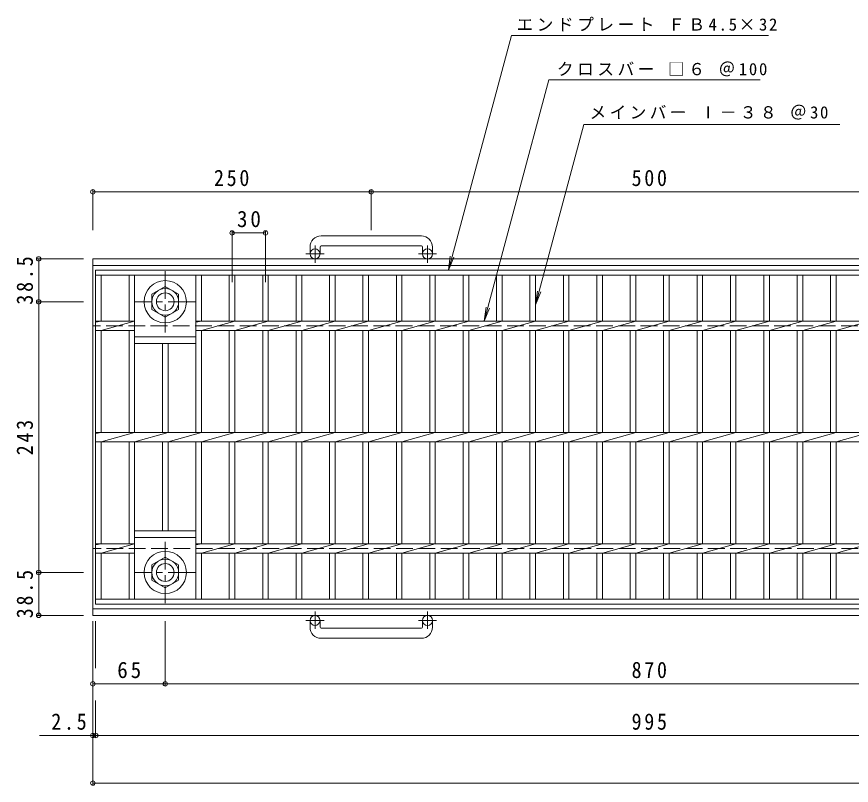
# Model space of a CAD drawing. Units: millimetres at full size, sheet at 1:5. Extents: x -910 to 925, y -686 to 572.
# Drawn here: x -910 to -160, y -118 to 572 of the extents above; entities that cross this region are included whole.
import ezdxf

# ---------------------------------------------------------------- set-up
doc = ezdxf.new("R2010")
doc.units = ezdxf.units.MM
doc.header["$LTSCALE"] = 5
doc.header["$PDMODE"] = 32
doc.header["$PDSIZE"] = 4
doc.linetypes.add('CHAIN1', pattern=[8, 5, -1, 1, -1])
doc.linetypes.add('DASHED3', pattern=[4, 3, -1])
for name, color, linetype, lineweight in [('0-1_躯体', 2, 'Continuous', 9), ('0-2_仕上', 3, 'Continuous', 9), ('0-4_その他', 7, 'Continuous', 9), ('0-5_寸法', 7, 'Continuous', 9)]:
    doc.layers.add(name, color=color, linetype=linetype, lineweight=lineweight)
doc.styles.add('ＭＳ ゴシック', font='')
doc.styles.get('ＭＳ ゴシック').set_extended_font_data('MS Gothic')

msp = doc.modelspace()

# ---------------------------------------------------------------- linework, layer by layer
at = {"layer": '0-1_躯体'}
for p, q in [((-546.526, 375.566), (-636.526, 375.566)), ((-646.526, 365.566), (-646.526, 359.466)), ((-637.526, 365.566), (-637.526, 359.466)), ((-636.526, 366.566), (-546.526, 366.566)), ((-545.526, 365.566), (-545.526, 359.466)), ((-536.526, 365.566), (-536.526, 359.466)), ((-841.526, 34.966), (-841.526, 354.966)), ((285.803, 354.966), (-841.526, 354.966)), ((283.757, 348.966), (-841.526, 348.966)), ((267.394, 40.966), (-841.526, 40.966)), ((265.349, 34.966), (-841.526, 34.966)), ((-646.526, 24.365), (-646.526, 30.465)), ((-637.526, 24.365), (-637.526, 30.465)), ((-545.526, 24.365), (-545.526, 30.465)), ((-536.526, 24.365), (-536.526, 30.465)), ((-636.526, 23.365), (-546.526, 23.365)), ((-546.526, 14.365), (-636.526, 14.365))]:
    msp.add_line(p, q, dxfattribs=at)
at = {"layer": '0-1_躯体', "linetype": 'CHAIN1'}
for p, q in [((-642.026, 351.358), (-642.026, 366.956)), ((-541.026, 351.358), (-541.026, 366.956)), ((-633.863, 359.466), (-650.27, 359.466)), ((-532.863, 359.466), (-549.27, 359.466)), ((-776.526, 344.103), (-776.526, 288.829)), ((-748.89, 316.466), (-804.163, 316.466)), ((-776.526, 101.102), (-776.526, 45.829)), ((-748.89, 73.466), (-804.163, 73.466)), ((-642.026, 38.573), (-642.026, 22.975)), ((-541.026, 38.573), (-541.026, 22.975)), ((-633.863, 30.465), (-650.27, 30.465)), ((-532.863, 30.465), (-549.27, 30.465))]:
    msp.add_line(p, q, dxfattribs=at)
at = {"layer": '0-1_躯体', "linetype": 'DASHED3'}
for p, q in [((265.348, 294.966), (-841.526, 294.966)), ((285.803, 94.966), (-841.526, 94.966))]:
    msp.add_line(p, q, dxfattribs=at)
at = {"layer": '0-1_躯体'}
for points in [[(-788.527, 323.394), (-788.527, 309.538), (-776.526, 302.609), (-764.527, 309.538), (-764.527, 323.394), (-776.526, 330.322)], [(-788.527, 66.538), (-788.527, 80.394), (-776.526, 87.323), (-764.527, 80.394), (-764.527, 66.538), (-776.526, 59.609)]]:
    msp.add_lwpolyline(points, close=True, dxfattribs=at)
for centre, radius in [((-642.026, 359.466), 4.5), ((-541.026, 359.466), 4.5), ((-776.526, 316.466), 19), ((-776.526, 316.466), 12), ((-776.526, 316.466), 8), ((-776.526, 73.466), 19), ((-776.526, 73.466), 12), ((-776.526, 73.466), 8), ((-642.026, 30.465), 4.5), ((-541.026, 30.465), 4.5)]:
    msp.add_circle(centre, radius, dxfattribs=at)
for centre, radius, start, end in [((-636.526, 365.566), 10, 90, 180), ((-546.526, 365.566), 10, 0, 90), ((-636.526, 365.566), 1, 90, 180), ((-546.526, 365.566), 1, 0, 90), ((-636.526, 24.365), 10, 180, 270), ((-636.526, 24.365), 1, 180, 270), ((-546.526, 24.365), 10, 270, 0), ((-546.526, 24.365), 1, 270, 0)]:
    msp.add_arc(centre, radius, start, end, dxfattribs=at)
at = {"layer": '0-2_仕上'}
for p, q in [((-839.026, 344.966), (155.974, 344.966)), ((-839.026, 44.966), (-839.026, 344.966)), ((-839.026, 340.466), (155.974, 340.466)), ((-834.026, 299.206), (-834.026, 340.466)), ((-809.026, 340.466), (-809.026, 299.206)), ((-804.026, 340.466), (-804.026, 199.206)), ((-749.026, 340.466), (-749.026, 199.206)), ((-744.026, 340.466), (-744.026, 299.206)), ((-719.026, 340.466), (-719.026, 299.206)), ((-714.026, 340.466), (-714.026, 299.206)), ((-689.026, 340.466), (-689.026, 299.206)), ((-684.026, 340.466), (-684.026, 299.206)), ((-659.025, 340.466), (-659.025, 299.206)), ((-654.026, 340.466), (-654.026, 299.206)), ((-629.026, 340.466), (-629.026, 299.206)), ((-624.026, 340.466), (-624.026, 299.206)), ((-599.026, 340.466), (-599.026, 299.206)), ((-594.026, 340.466), (-594.026, 299.206)), ((-569.026, 340.466), (-569.026, 299.206)), ((-564.026, 340.466), (-564.026, 299.206)), ((-539.026, 340.466), (-539.026, 299.206)), ((-534.026, 340.466), (-534.026, 299.206)), ((-509.026, 340.466), (-509.026, 299.206)), ((-504.026, 340.466), (-504.026, 299.206)), ((-479.026, 340.466), (-479.026, 299.206)), ((-474.026, 340.466), (-474.026, 299.206)), ((-449.026, 340.466), (-449.026, 299.206)), ((-444.026, 340.466), (-444.026, 299.206)), ((-419.026, 340.466), (-419.026, 299.206)), ((-414.026, 340.466), (-414.026, 299.206)), ((-389.026, 340.466), (-389.026, 299.206)), ((-384.026, 340.466), (-384.026, 299.206)), ((-359.026, 340.466), (-359.026, 299.206)), ((-354.026, 340.466), (-354.026, 299.206)), ((-329.026, 340.466), (-329.026, 299.206)), ((-324.026, 340.466), (-324.026, 299.206)), ((-299.026, 340.466), (-299.026, 299.206)), ((-294.026, 340.466), (-294.026, 299.206)), ((-269.026, 340.466), (-269.026, 299.206)), ((-264.026, 340.466), (-264.026, 299.206)), ((-239.026, 340.466), (-239.026, 299.206)), ((-234.026, 340.466), (-234.026, 299.206)), ((-209.026, 340.466), (-209.026, 299.206)), ((-204.026, 340.466), (-204.026, 299.206)), ((-179.026, 340.466), (-179.026, 299.206)), ((-174.026, 340.466), (-174.026, 299.206)), ((-834.026, 299.206), (-839.026, 298.206)), ((-839.026, 299.206), (-804.026, 299.206)), ((-804.026, 299.206), (-834.026, 290.726)), ((-744.026, 299.206), (-749.026, 298.205)), ((-749.026, 299.206), (65.974, 299.206)), ((-714.026, 299.206), (-744.026, 290.726)), ((-684.026, 299.206), (-714.026, 290.726)), ((-654.026, 299.206), (-684.026, 290.726)), ((-624.026, 299.206), (-654.026, 290.726)), ((-594.026, 299.206), (-624.026, 290.726)), ((-564.026, 299.206), (-594.026, 290.726)), ((-534.026, 299.206), (-564.026, 290.726)), ((-504.026, 299.206), (-534.026, 290.726)), ((-474.026, 299.206), (-504.026, 290.726)), ((-444.026, 299.206), (-474.026, 290.726)), ((-414.026, 299.206), (-444.026, 290.726)), ((-384.026, 299.206), (-414.026, 290.726)), ((-354.026, 299.206), (-384.026, 290.726)), ((-324.026, 299.206), (-354.026, 290.726)), ((-294.026, 299.206), (-324.026, 290.726)), ((-264.026, 299.206), (-294.026, 290.726)), ((-234.026, 299.206), (-264.026, 290.726)), ((-204.026, 299.206), (-234.026, 290.726)), ((-174.026, 299.206), (-204.026, 290.726)), ((-144.026, 299.206), (-174.026, 290.726)), ((-839.026, 290.726), (-804.026, 290.726)), ((-834.026, 199.206), (-834.026, 290.726)), ((-809.026, 290.726), (-809.026, 199.206)), ((-804.026, 284.966), (-749.026, 284.966)), ((-749.026, 290.726), (65.974, 290.726)), ((-744.026, 290.726), (-744.026, 199.206)), ((-719.026, 290.726), (-719.026, 199.206)), ((-714.026, 290.726), (-714.026, 199.206)), ((-689.026, 290.726), (-689.026, 199.206)), ((-684.026, 290.726), (-684.026, 199.206)), ((-659.025, 290.726), (-659.025, 199.206)), ((-654.026, 290.726), (-654.026, 199.206)), ((-629.026, 290.726), (-629.026, 199.206)), ((-624.026, 290.726), (-624.026, 199.206)), ((-599.026, 290.726), (-599.026, 199.206)), ((-594.026, 290.726), (-594.026, 199.206)), ((-569.026, 290.726), (-569.026, 199.206)), ((-564.026, 290.726), (-564.026, 199.206)), ((-539.026, 290.726), (-539.026, 199.206)), ((-534.026, 290.726), (-534.026, 199.206)), ((-509.026, 290.726), (-509.026, 199.206)), ((-504.026, 290.726), (-504.026, 199.206)), ((-479.026, 290.726), (-479.026, 199.206)), ((-474.026, 290.726), (-474.026, 199.206)), ((-449.026, 290.726), (-449.026, 199.206)), ((-444.026, 290.726), (-444.026, 199.206)), ((-419.026, 290.726), (-419.026, 199.206)), ((-414.026, 290.726), (-414.026, 199.206)), ((-389.026, 290.726), (-389.026, 199.206)), ((-384.026, 290.726), (-384.026, 199.206)), ((-359.026, 290.726), (-359.026, 199.206)), ((-354.026, 290.726), (-354.026, 199.206)), ((-329.026, 290.726), (-329.026, 199.206)), ((-324.026, 290.726), (-324.026, 199.206)), ((-299.026, 290.726), (-299.026, 199.206)), ((-294.026, 290.726), (-294.026, 199.206)), ((-269.026, 290.726), (-269.026, 199.206)), ((-264.026, 290.726), (-264.026, 199.206)), ((-239.026, 290.726), (-239.026, 199.206)), ((-234.026, 290.726), (-234.026, 199.206)), ((-209.026, 290.726), (-209.026, 199.206)), ((-204.026, 290.726), (-204.026, 199.206)), ((-179.026, 290.726), (-179.026, 199.206)), ((-174.026, 290.726), (-174.026, 199.206)), ((-804.026, 278.966), (-749.026, 278.966)), ((-779.026, 278.966), (-779.026, 199.206)), ((-774.026, 278.966), (-774.026, 199.206)), ((-839.026, 199.206), (155.974, 199.206)), ((-834.026, 199.206), (-839.026, 198.206)), ((-804.026, 199.206), (-834.026, 190.726)), ((-774.026, 199.206), (-804.026, 190.726)), ((-744.026, 199.206), (-774.026, 190.726)), ((-714.026, 199.206), (-744.026, 190.726)), ((-684.026, 199.206), (-714.026, 190.726)), ((-654.026, 199.206), (-684.026, 190.726)), ((-624.026, 199.206), (-654.026, 190.726)), ((-594.026, 199.206), (-624.026, 190.726)), ((-564.026, 199.206), (-594.026, 190.726)), ((-534.026, 199.206), (-564.026, 190.726)), ((-504.026, 199.206), (-534.026, 190.726)), ((-474.026, 199.206), (-504.026, 190.726)), ((-444.026, 199.206), (-474.026, 190.726)), ((-414.026, 199.206), (-444.026, 190.726)), ((-384.026, 199.206), (-414.026, 190.726)), ((-354.026, 199.206), (-384.026, 190.726)), ((-324.026, 199.206), (-354.026, 190.726)), ((-294.026, 199.206), (-324.026, 190.726)), ((-264.026, 199.206), (-294.026, 190.726)), ((-234.026, 199.206), (-264.026, 190.726)), ((-204.026, 199.206), (-234.026, 190.726)), ((-174.026, 199.206), (-204.026, 190.726)), ((-144.026, 199.206), (-174.026, 190.726)), ((-839.026, 190.726), (155.974, 190.726)), ((-834.026, 99.206), (-834.026, 190.726)), ((-809.026, 190.726), (-809.026, 99.206)), ((-804.026, 190.726), (-804.026, 49.466)), ((-779.026, 190.726), (-779.026, 110.966)), ((-774.026, 190.726), (-774.026, 110.966)), ((-749.026, 190.726), (-749.026, 49.466)), ((-744.026, 190.726), (-744.026, 99.206)), ((-719.026, 190.726), (-719.026, 99.206)), ((-714.026, 190.726), (-714.026, 99.206)), ((-689.026, 190.726), (-689.026, 99.206)), ((-684.026, 190.726), (-684.026, 99.206)), ((-659.025, 190.726), (-659.025, 99.206)), ((-654.026, 190.726), (-654.026, 99.206)), ((-629.026, 190.726), (-629.026, 99.206)), ((-624.026, 190.726), (-624.026, 99.206)), ((-599.026, 190.726), (-599.026, 99.206)), ((-594.026, 190.726), (-594.026, 99.206)), ((-569.026, 190.726), (-569.026, 99.206)), ((-564.026, 190.726), (-564.026, 99.206)), ((-539.026, 190.726), (-539.026, 99.206)), ((-534.026, 190.726), (-534.026, 99.206)), ((-509.026, 190.726), (-509.026, 99.206)), ((-504.026, 190.726), (-504.026, 99.206)), ((-479.026, 190.726), (-479.026, 99.206)), ((-474.026, 190.726), (-474.026, 99.206)), ((-449.026, 190.726), (-449.026, 99.206)), ((-444.026, 190.726), (-444.026, 99.206)), ((-419.026, 190.726), (-419.026, 99.206)), ((-414.026, 190.726), (-414.026, 99.206)), ((-389.026, 190.726), (-389.026, 99.206)), ((-384.026, 190.726), (-384.026, 99.206)), ((-359.026, 190.726), (-359.026, 99.206)), ((-354.026, 190.726), (-354.026, 99.206)), ((-329.026, 190.726), (-329.026, 99.206)), ((-324.026, 190.726), (-324.026, 99.206)), ((-299.026, 190.726), (-299.026, 99.206)), ((-294.026, 190.726), (-294.026, 99.206)), ((-269.026, 190.726), (-269.026, 99.206)), ((-264.026, 190.726), (-264.026, 99.206)), ((-239.026, 190.726), (-239.026, 99.206)), ((-234.026, 190.726), (-234.026, 99.206)), ((-209.026, 190.726), (-209.026, 99.206)), ((-204.026, 190.726), (-204.026, 99.206)), ((-179.026, 190.726), (-179.026, 99.206)), ((-174.026, 190.726), (-174.026, 99.206)), ((-804.026, 110.966), (-749.026, 110.966)), ((-804.026, 104.966), (-749.026, 104.966)), ((-834.026, 99.206), (-839.026, 98.206)), ((-839.026, 99.206), (-804.026, 99.206)), ((-804.026, 99.206), (-834.026, 90.726)), ((-749.026, 99.206), (65.974, 99.206)), ((-744.026, 99.206), (-749.026, 98.206)), ((-714.026, 99.206), (-744.026, 90.726)), ((-684.026, 99.206), (-714.026, 90.726)), ((-654.026, 99.206), (-684.026, 90.726)), ((-624.026, 99.206), (-654.026, 90.726)), ((-594.026, 99.206), (-624.026, 90.726)), ((-564.026, 99.206), (-594.026, 90.726)), ((-534.026, 99.206), (-564.026, 90.726)), ((-504.026, 99.206), (-534.026, 90.726)), ((-474.026, 99.206), (-504.026, 90.726)), ((-444.026, 99.206), (-474.026, 90.726)), ((-414.026, 99.206), (-444.026, 90.726)), ((-384.026, 99.206), (-414.026, 90.726)), ((-354.026, 99.206), (-384.026, 90.726)), ((-324.026, 99.206), (-354.026, 90.726)), ((-294.026, 99.206), (-324.026, 90.726)), ((-264.026, 99.206), (-294.026, 90.726)), ((-234.026, 99.206), (-264.026, 90.726)), ((-204.026, 99.206), (-234.026, 90.726)), ((-174.026, 99.206), (-204.026, 90.726)), ((-144.026, 99.206), (-174.026, 90.726)), ((-839.026, 90.726), (-804.026, 90.726)), ((-834.026, 49.466), (-834.026, 90.726)), ((-809.026, 90.726), (-809.026, 49.466)), ((-749.026, 90.726), (65.974, 90.726)), ((-744.026, 90.726), (-744.026, 49.466)), ((-719.026, 90.726), (-719.026, 49.466)), ((-714.026, 90.726), (-714.026, 49.466)), ((-689.026, 90.726), (-689.026, 49.466)), ((-684.026, 90.726), (-684.026, 49.466)), ((-659.025, 90.726), (-659.025, 49.466)), ((-654.026, 90.726), (-654.026, 49.466)), ((-629.026, 90.726), (-629.026, 49.466)), ((-624.026, 90.726), (-624.026, 49.466)), ((-599.026, 90.726), (-599.026, 49.466)), ((-594.026, 90.726), (-594.026, 49.466)), ((-569.026, 90.726), (-569.026, 49.466)), ((-564.026, 90.726), (-564.026, 49.466)), ((-539.026, 90.726), (-539.026, 49.466)), ((-534.026, 90.726), (-534.026, 49.466)), ((-509.026, 90.726), (-509.026, 49.466)), ((-504.026, 90.726), (-504.026, 49.466)), ((-479.026, 90.726), (-479.026, 49.466)), ((-474.026, 90.726), (-474.026, 49.466)), ((-449.026, 90.726), (-449.026, 49.466)), ((-444.026, 90.726), (-444.026, 49.466)), ((-419.026, 90.726), (-419.026, 49.466)), ((-414.026, 90.726), (-414.026, 49.466)), ((-389.026, 90.726), (-389.026, 49.466)), ((-384.026, 90.726), (-384.026, 49.466)), ((-359.026, 90.726), (-359.026, 49.466)), ((-354.026, 90.726), (-354.026, 49.466)), ((-329.026, 90.726), (-329.026, 49.466)), ((-324.026, 90.726), (-324.026, 49.466)), ((-299.026, 90.726), (-299.026, 49.466)), ((-294.026, 90.726), (-294.026, 49.466)), ((-269.026, 90.726), (-269.026, 49.466)), ((-264.026, 90.726), (-264.026, 49.466)), ((-239.026, 90.726), (-239.026, 49.466)), ((-234.026, 90.726), (-234.026, 49.466)), ((-209.026, 90.726), (-209.026, 49.466)), ((-204.026, 90.726), (-204.026, 49.466)), ((-179.026, 90.726), (-179.026, 49.466)), ((-174.026, 90.726), (-174.026, 49.466)), ((155.974, 49.466), (-839.026, 49.466)), ((155.974, 44.966), (-839.026, 44.966))]:
    msp.add_line(p, q, dxfattribs=at)
at = {"layer": '0-4_その他'}
for p, q in [((-841.526, 380.717), (-841.526, 416.639)), ((-841.526, 415.139), (-591.526, 415.139)), ((-591.526, 380.717), (-591.526, 416.639)), ((-591.526, 415.139), (-91.526, 415.139)), ((-716.526, 334.051), (-716.526, 379.782)), ((-716.526, 378.282), (-686.526, 378.282)), ((-686.526, 334.051), (-686.526, 379.782)), ((-849.84, 354.966), (-891.689, 354.966)), ((-890.189, 316.466), (-890.189, 354.966)), ((-849.84, 316.466), (-891.689, 316.466)), ((-890.189, 73.466), (-890.189, 316.466)), ((-849.84, 73.466), (-891.689, 73.466)), ((-890.189, 34.966), (-890.189, 73.466)), ((-849.84, 34.966), (-891.689, 34.966)), ((-841.526, 29.775), (-841.526, -117.079)), ((-839.026, 29.775), (-839.026, -12.396)), ((-776.526, 29.775), (-776.526, -28.037)), ((-841.526, -26.537), (-776.526, -26.537)), ((-776.526, -26.537), (93.475, -26.537)), ((-839.026, -41.489), (-839.026, -74.399)), ((-889.577, -72.899), (155.974, -72.899)), ((-841.526, -115.579), (285.803, -115.579))]:
    msp.add_line(p, q, dxfattribs=at)
for p in [(-841.526, 415.139), (-591.526, 415.139), (-716.526, 378.282), (-686.526, 378.282), (-890.189, 354.966), (-890.189, 316.466), (-890.189, 73.466), (-890.189, 34.966), (-841.526, -26.537), (-776.526, -26.537), (-841.526, -72.899), (-839.026, -72.899), (-841.526, -115.579)]:
    msp.add_point(p, dxfattribs=at)
at = {"layer": '0-5_寸法'}
for p, q in [((-432.125, 515.565), (-242.364, 515.565)), ((-400.655, 475.566), (-170.695, 475.566)), ((-522.183, 344.966), (-520.551, 357.359)), ((-522.183, 344.966), (-517.399, 356.514)), ((-444.026, 313.704), (-439.243, 325.253)), ((-490.098, 299.206), (-485.315, 310.754))]:
    msp.add_line(p, q, dxfattribs=at)
for points in [[(-522.183, 344.966), (-465.753, 555.566), (-234.894, 555.566)], [(-432.125, 515.565), (-490.098, 299.206), (-488.467, 311.599)], [(-400.655, 475.566), (-444.026, 313.704), (-442.394, 326.097)]]:
    msp.add_lwpolyline(points, dxfattribs=at)

# ---------------------------------------------------------------- texts
at = {"layer": '0-4_その他', "color": 2, "char_height": 14.66, "attachment_point": 7, "style": 'ＭＳ ゴシック'}
for s, insert in [('\\T1.27;\\W0.9;250', (-732.776, 420.139)), ('\\T1.27;\\W0.9;500', (-357.776, 420.139)), ('\\T1.27;\\W0.95;30', (-712.151, 383.282)), ('\\T1.27;\\W0.95;65', (-819.651, -21.537)), ('\\T1.27;\\W0.9;870', (-357.776, -21.537)), ('\\T1.27;\\W0.9;2.5', (-878.862, -67.899)), ('\\T1.27;\\W0.9;995', (-357.776, -67.899))]:
    msp.add_mtext(s, dxfattribs=dict(at, insert=insert))
at = {"layer": '0-4_その他', "color": 2, "char_height": 14.66, "attachment_point": 7, "rotation": 90, "style": 'ＭＳ ゴシック'}
for s, insert in [('\\T1.28;\\W0.9;38.5', (-895.189, 313.841)), ('\\T1.27;\\W0.9;243', (-895.189, 178.716)), ('\\T1.28;\\W0.9;38.5', (-895.189, 32.341))]:
    msp.add_mtext(s, dxfattribs=dict(at, insert=insert))
at = {"layer": '0-5_寸法', "char_height": 11, "attachment_point": 7, "style": 'ＭＳ ゴシック'}
for s, insert in [('\\T1.21;エンドプレート\\~ＦＢ4.5×32', (-461.144, 559.275)), ('\\T1.21;クロスバー\\~□６\\~＠100', (-424.864, 518.824)), ('\\T1.2;メインバー\\~Ⅰ－３８\\~＠30', (-395.557, 479.986))]:
    msp.add_mtext(s, dxfattribs=dict(at, insert=insert))

doc.saveas('drawing.dxf')
